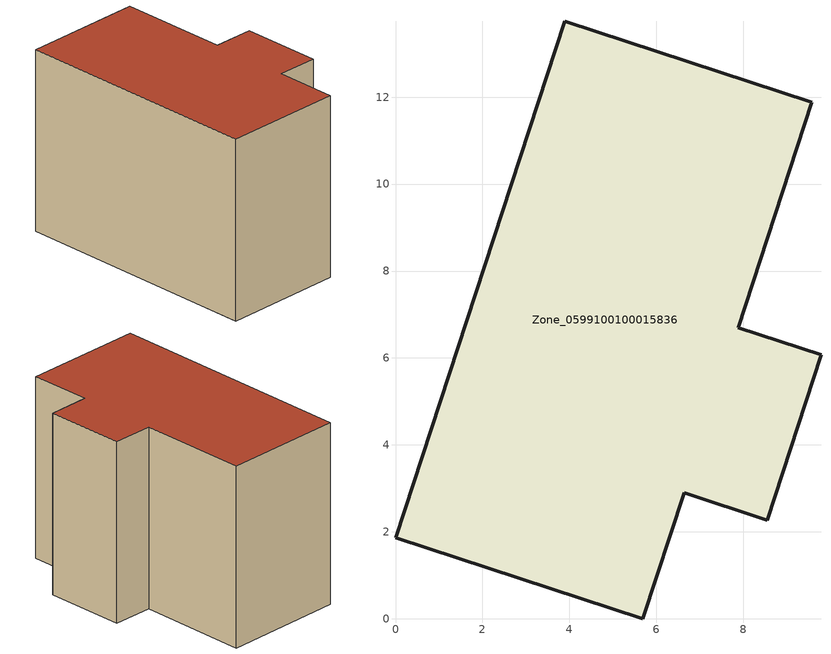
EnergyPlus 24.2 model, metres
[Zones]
Zone_0599100100015836
 floor ground (C_G): 9.79,6.07 8.55,2.27 6.64,2.9 5.69,0 0,1.86 3.9,13.75 9.58,11.88 7.88,6.69 z0
 wall outside (C_F): 9.58,11.88 3.9,13.75 0,1.86 5.69,0 6.64,2.9 8.55,2.27 9.79,6.07 7.88,6.69 9.58,11.88 z0:9.08
 roof outside (C_R): 9.79,6.07 7.88,6.69 9.58,11.88 3.9,13.75 0,1.86 5.69,0 6.64,2.9 8.55,2.27 z9.08
[BUILDING]
Pand.0599100100015836: North Axis=0; Terrain=City; Loads Convergence Tolerance Value=0.04; Temperature Convergence Tolerance Value=0.4; Solar Distribution=FullExterior; Maximum Number of Warmup Days=25; Minimum Number of Warmup Days=1
[Site:Location]
Rotterdam.The.Hague.AP_ZH_NLD Design_Conditions: Latitude=51.96; Longitude=4.45; Time Zone=1; Elevation=-4.5
[SITE:GROUNDTEMPERATURE:BUILDINGSURFACE]
18, 18, 18, 18, 18, 18, 18, 18, 18, 18, 18, 18
[MATERIAL] Thermal Absorptance=0.9; Solar Absorptance=0.7; Visible Absorptance=0.7
Name | Roughness | Thickness | Conductivity | Density | Specific Heat
G.TC.2015-2018 | MediumSmooth | 0.15 | 0.0428571 | 540 | 1210
F.TC.2015-2018 | Rough | 0.3 | 0.0666667 | 1920 | 840
R.TC.2015-2018 | MediumRough | 0.2 | 0.0333333 | 1500 | 1000
[CONSTRUCTION]
C_G: G.TC.2015-2018
C_F: F.TC.2015-2018
C_R: R.TC.2015-2018
[ZONE]
Zone_0599100100015836: Type=1; Multiplier=1; Ceiling Height=Autocalculate; Volume=Autocalculate; Floor Area=autocalculate; Part of Total Floor Area=Yes
[ZONEINFILTRATION:DESIGNFLOWRATE]
Infil_Zone_0599100100015836: Zone or ZoneList or Space or SpaceList=Zone_0599100100015836; Schedule=AlwaysOn; Design Flow Rate Calculation Method=Flow/Area; Flow Rate per Floor Area=0.0015; Constant Term Coefficient=1; Temperature Term Coefficient=0; Velocity Term Coefficient=0; Velocity Squared Term Coefficient=0
[HVACTEMPLATE:ZONE:IDEALLOADSAIRSYSTEM]
Zone_0599100100015836: Maximum Heating Supply Air Temperature=50; Minimum Cooling Supply Air Temperature=13; Maximum Heating Supply Air Humidity Ratio=0.0156; Minimum Cooling Supply Air Humidity Ratio=0.0077; Heating Limit=NoLimit; Cooling Limit=NoLimit; Dehumidification Control Type=ConstantSensibleHeatRatio; Cooling Sensible Heat Ratio=0.7; Dehumidification Setpoint=60; Humidification Control Type=None; Humidification Setpoint=30; Outdoor Air Method=None; Outdoor Air Flow Rate per Person=0.00944; Outdoor Air Flow Rate per Zone Floor Area=0; Outdoor Air Flow Rate per Zone=0; Demand Controlled Ventilation Type=None; Outdoor Air Economizer Type=NoEconomizer; Heat Recovery Type=None; Sensible Heat Recovery Effectiveness=0.7; Latent Heat Recovery Effectiveness=0.65
[ZONECONTROL:THERMOSTAT]
ThermostatControl_Zone_0599100100015836: Zone or ZoneList=Zone_0599100100015836; Control Type Schedule=DualSetpointControlType; Control 1=Thermostat_Zone_0599100100015836; Temperature Difference Between Cutout And Setpoint=0
[THERMOSTATSETPOINT:DUALSETPOINT]
Thermostat_Zone_0599100100015836: Heating Setpoint Temperature Schedule=HeatingSetpoint_Zone_0599100100015836; Cooling Setpoint Temperature Schedule=CoolingSetpoint_Zone_0599100100015836
[SCHEDULE:COMPACT]
HeatingSetpoint_Zone_0599100100015836: Through: 12/31, For: AllDays, Until: 24:00, 21
CoolingSetpoint_Zone_0599100100015836: Through: 12/31, For: AllDays, Until: 24:00, 24
DualSetpointControlType: Through: 12/31, For: AllDays, Until: 24:00, 4
AlwaysOn: Through: 12/31, For: AllDays, Until: 24:00, 1
